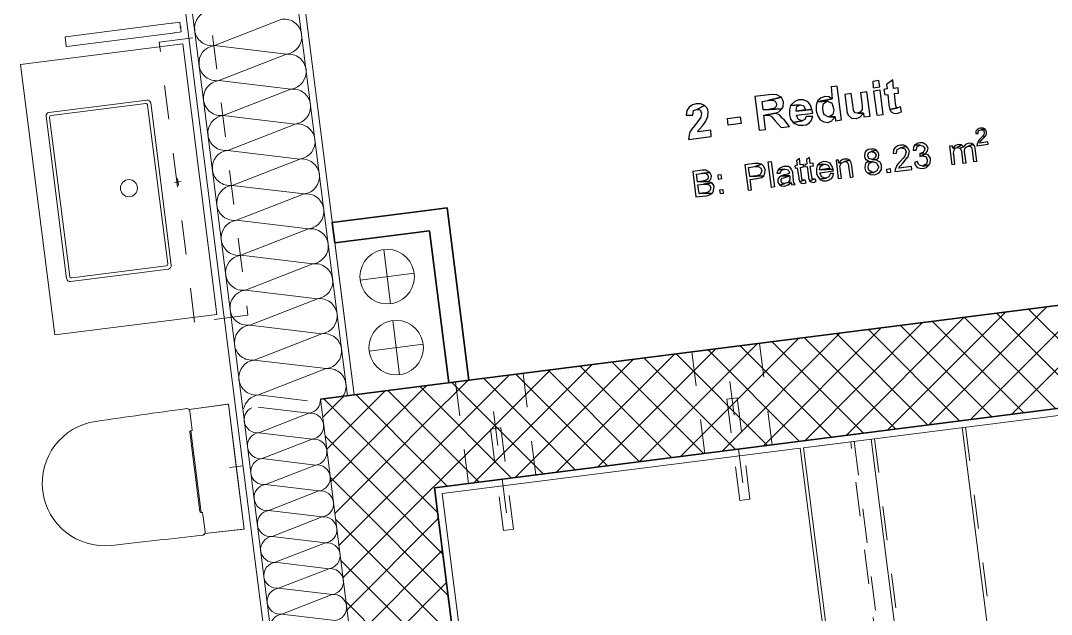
# Model space of a CAD drawing. Header units: metres. Extents: x 2713679.5 to 2713747.3, y 1226017.1 to 1226104.2.
# Drawn here: x 2713688.566 to 2713691.594, y 1226085.72 to 1226087.462 of the extents above; entities that cross this region are included whole.
import ezdxf

# ---------------------------------------------------------------- set-up
doc = ezdxf.new("R2010")
doc.units = ezdxf.units.M
doc.header["$MEASUREMENT"] = 0
doc.linetypes.add('Strich 2', pattern=[0.141111, 0.070556, -0.070556])
doc.linetypes.add('Strich 2_1mm', pattern=[0.15, 0.1, -0.05])
doc.layers.add('haustechnik', color=7, linetype='Continuous', true_color=0x0332dd)
doc.layers.add('texte', color=7, linetype='Continuous', true_color=0x000000)
doc.layers.add('plangrafiken', color=251, linetype='Continuous')
doc.layers.add('waende_stuetzen', color=250, linetype='Continuous')

msp = doc.modelspace()

# ---------------------------------------------------------------- linework, layer by layer
at = {"layer": 'haustechnik', "color": 7, "linetype": 'Continuous', "lineweight": 13}
for p, q in [((2713689.4889, 1226086.8102), (2713689.7667, 1226086.8454)), ((2713689.7667, 1226086.8454), (2713689.8233, 1226086.399)), ((2713689.5456, 1226086.3638), (2713689.4889, 1226086.8102)), ((2713689.6326, 1226086.7901), (2713689.6527, 1226086.6314)), ((2713689.5633, 1226086.7007), (2713689.722, 1226086.7208)), ((2713689.6792, 1226086.423), (2713689.659, 1226086.5818)), ((2713689.7485, 1226086.5125), (2713689.5897, 1226086.4923)), ((2713689.8233, 1226086.399), (2713689.5456, 1226086.3638))]:
    msp.add_line(p, q, dxfattribs=at)
at = {"layer": 'haustechnik', "color": 144, "linetype": 'Continuous', "lineweight": 20, "true_color": 0x0082b3}
msp.add_circle((2713689.6427, 1226086.7107), 0.08, dxfattribs=at)
at = {"layer": 'haustechnik', "color": 20, "linetype": 'Continuous', "lineweight": 20, "true_color": 0xfa2d16}
msp.add_circle((2713689.6691, 1226086.5024), 0.08, dxfattribs=at)
at = {"layer": 'plangrafiken', "color": 7, "linetype": 'Continuous', "lineweight": 13}
for p, q in [((2713688.6974, 1226087.4148), (2713689.0092, 1226087.4544)), ((2713689.0095, 1226087.4544), (2713689.0098, 1226087.4539)), ((2713689.0103, 1226087.4545), (2713689.0117, 1226087.4547)), ((2713689.0117, 1226087.4547), (2713689.0333, 1226087.4575)), ((2713689.0338, 1226087.4575), (2713689.0339, 1226087.4566)), ((2713689.0339, 1226087.4566), (2713689.0373, 1226087.4297)), ((2713689.0129, 1226087.4256), (2713688.7011, 1226087.3861)), ((2713689.0137, 1226087.4257), (2713689.0133, 1226087.4262)), ((2713689.0198, 1226087.4265), (2713689.0154, 1226087.426)), ((2713689.032, 1226087.4281), (2713689.0198, 1226087.4265)), ((2713689.037, 1226087.4287), (2713689.032, 1226087.4281)), ((2713689.0381, 1226087.4435), (2713689.0331, 1226087.4428)), ((2713689.0359, 1226087.4407), (2713689.0353, 1226087.4456)), ((2713689.0373, 1226087.4297), (2713689.0375, 1226087.4288)), ((2713688.5657, 1226087.3331), (2713689.0419, 1226087.3935)), ((2713688.6965, 1226087.4147), (2713688.6974, 1226087.4148)), ((2713688.7, 1226087.3869), (2713688.6966, 1226087.4138)), ((2713689.0419, 1226087.3935), (2713689.1426, 1226086.5999)), ((2713688.7002, 1226087.3859), (2713688.7, 1226087.3869)), ((2713688.6665, 1226086.5395), (2713688.5657, 1226087.3331)), ((2713688.6491, 1226087.1925), (2713688.9368, 1226087.229)), ((2713688.6553, 1226087.1832), (2713688.9331, 1226087.2184)), ((2713688.9387, 1226087.2141), (2713688.9979, 1226086.7479)), ((2713688.948, 1226087.2203), (2713689.0084, 1226086.7442)), ((2713688.7009, 1226086.7051), (2713688.6404, 1226087.1813)), ((2713688.7102, 1226086.7113), (2713688.651, 1226087.1776)), ((2713689.0291, 1226086.9786), (2713689.0265, 1226086.9985)), ((2713689.0179, 1226086.9873), (2713689.0377, 1226086.9898)), ((2713688.9997, 1226086.733), (2713688.7121, 1226086.6965)), ((2713688.9935, 1226086.7423), (2713688.7158, 1226086.707)), ((2713689.1426, 1226086.5999), (2713688.6665, 1226086.5395)), ((2713689.0605, 1226086.3209), (2713689.176, 1226086.337)), ((2713689.1734, 1226086.3367), (2713689.0605, 1226086.3209)), ((2713689.176, 1226086.337), (2713689.1734, 1226086.3367)), ((2713689.1993, 1226086.1535), (2713689.176, 1226086.337)), ((2713689.176, 1226086.337), (2713689.2226, 1226085.9699)), ((2713691.8676, 1226086.3359), (2713690.8656, 1226086.2087)), ((2713689.0626, 1226086.3164), (2713689.0677, 1226086.2759)), ((2713689.0677, 1226086.2759), (2713689.0697, 1226086.2606)), ((2713689.0921, 1226086.0214), (2713689.0625, 1226086.2546)), ((2713689.068, 1226086.2584), (2713689.0662, 1226086.2581)), ((2713689.0662, 1226086.2581), (2713689.0966, 1226086.0189)), ((2713691.3319, 1226086.2679), (2713691.4842, 1226085.0675)), ((2713691.064, 1226086.2339), (2713691.2163, 1226085.0335)), ((2713690.8557, 1226086.2074), (2713689.8041, 1226086.074)), ((2713691.0093, 1226084.9972), (2713690.8557, 1226086.2074)), ((2713690.8656, 1226086.2087), (2713691.0179, 1226085.0083)), ((2713689.2226, 1226085.9699), (2713689.1993, 1226086.1535)), ((2713689.8041, 1226086.074), (2713690.2057, 1226082.9094)), ((2713689.0966, 1226086.0189), (2713689.0983, 1226086.0191)), ((2713689.1005, 1226086.0174), (2713689.1019, 1226086.0063)), ((2713689.1019, 1226086.0063), (2713689.1076, 1226085.9616)), ((2713689.2226, 1226085.9699), (2713689.1067, 1226085.9567)), ((2713689.1067, 1226085.9567), (2713689.2199, 1226085.9696)), ((2713689.2199, 1226085.9696), (2713689.2226, 1226085.9699))]:
    msp.add_line(p, q, dxfattribs=at)
at = {"layer": 'plangrafiken', "color": 7, "linetype": 'Strich 2', "lineweight": 13}
for p, q in [((2713688.9727, 1226087.3989), (2713689.1294, 1226087.4188)), ((2713689.0769, 1226086.5775), (2713688.9727, 1226087.3989)), ((2713689.1294, 1226087.4188), (2713689.2337, 1226086.5973)), ((2713689.2337, 1226086.5973), (2713689.0769, 1226086.5775))]:
    msp.add_line(p, q, dxfattribs=at)
at = {"layer": 'plangrafiken', "color": 7, "linetype": 'Strich 2_1mm', "lineweight": 13}
for p, q in [((2713690.6494, 1226086.403), (2713690.6998, 1226086.0062)), ((2713689.955, 1226086.3149), (2713690.0053, 1226085.9181)), ((2713691.3418, 1226086.2691), (2713691.4941, 1226085.0688)), ((2713691.0045, 1226086.2263), (2713690.8954, 1226086.2125)), ((2713691.1581, 1226085.016), (2713691.0045, 1226086.2263)), ((2713691.0144, 1226086.2276), (2713691.1667, 1226085.0272)), ((2713691.0739, 1226086.2351), (2713691.2263, 1226085.0348))]:
    msp.add_line(p, q, dxfattribs=at)
at = {"layer": 'plangrafiken', "color": 144, "linetype": 'Continuous', "lineweight": 20, "true_color": 0x0082b3}
for p, q in [((2713689.2191, 1226086.156), (2713689.1795, 1226086.151)), ((2713689.1968, 1226086.1733), (2713689.2018, 1226086.1336))]:
    msp.add_line(p, q, dxfattribs=at)
at = {"layer": 'plangrafiken', "color": 7, "linetype": 'Continuous', "lineweight": 13}
msp.add_circle((2713688.884, 1226086.9703), 0.025, dxfattribs=at)
for centre, radius, start, end in [((2713688.9337, 1226087.2135), 0.005, 7.2326, 97.2326), ((2713688.9381, 1226087.2191), 0.01, 7.2326, 97.2326), ((2713688.6504, 1226087.1826), 0.01, 97.2326, 187.2326), ((2713688.656, 1226087.1782), 0.005, 97.2326, 187.2326), ((2713688.9929, 1226086.7472), 0.005, 277.2326, 7.2326), ((2713688.9985, 1226086.7429), 0.01, 277.2326, 7.2326), ((2713688.7108, 1226086.7064), 0.01, 187.2326, 277.2326), ((2713688.7151, 1226086.712), 0.005, 187.2326, 277.2326), ((2713693.0815, 1226056.5918), 30.0032, 97.7153, 98.23048), ((2713689.0546, 1226086.3154), 0.008, 43.2013, 97.7153), ((2713689.0546, 1226086.3154), 0.008, 7.2326, 97.7153), ((2713688.8127, 1226086.1044), 0.1834, 98.2305, 276.2347), ((2713689.0654, 1226086.255), 0.00298, 97.9601, 187.8183), ((2713689.0677, 1226086.2604), 0.002, 277.7686, 7.2326), ((2713689.095, 1226086.0217), 0.00298, 186.6469, 276.505), ((2713689.0985, 1226086.0171), 0.002, 7.2326, 96.2737), ((2713685.5742, 1226115.7478), 30.0032, 276.23467, 276.74985), ((2713689.0997, 1226085.9605), 0.008, 276.7498, 7.2326), ((2713689.0997, 1226085.9605), 0.008, 276.7498, 331.2541)]:
    msp.add_arc(centre, radius, start, end, dxfattribs=at)
for centre, start_param, end_param in [((2713689.0551, 1226086.2568), 5.467516, 5.584684), ((2713689.0855, 1226086.0174), 0.698501, 0.81567)]:
    msp.add_ellipse(centre, major_axis=(0.0144, 0.0018), ratio=0.008727, start_param=start_param, end_param=end_param, dxfattribs=at)
at = {"layer": 'texte'}
for points in [[(2713690.9649, 1226087.27), (2713690.9465, 1226087.2675), (2713690.9502, 1226087.2321), (2713690.9062, 1226087.2235), (2713690.9355, 1226087.2259), (2713690.9355, 1226087.2259), (2713690.9478, 1226087.221), (2713690.9502, 1226087.2174), (2713690.9539, 1226087.2039), (2713690.9551, 1226087.1978), (2713690.9514, 1226087.1868), (2713690.9514, 1226087.1868), (2713690.9416, 1226087.1794), (2713690.9588, 1226087.1794), (2713690.96, 1226087.1684), (2713690.9771, 1226087.1709)], [(2713691.0872, 1226087.2859), (2713691.0689, 1226087.2834), (2713691.0701, 1226087.2651), (2713691.0897, 1226087.2675)], [(2713691.1276, 1226087.2883), (2713691.1093, 1226087.2749), (2713691.1117, 1226087.2614), (2713691.1019, 1226087.2602), (2713691.1044, 1226087.2443), (2713691.1129, 1226087.2455), (2713691.1166, 1226087.2149), (2713691.1166, 1226087.2137), (2713691.1191, 1226087.2015), (2713691.1423, 1226087.2064), (2713691.1399, 1226087.2064), (2713691.1374, 1226087.2088), (2713691.1362, 1226087.2186), (2713691.1325, 1226087.248), (2713691.1448, 1226087.2492), (2713691.1435, 1226087.2651), (2713691.1301, 1226087.2626)], [(2713690.7642, 1226087.2443), (2713690.7226, 1226087.2394), (2713690.7349, 1226087.1403), (2713690.7544, 1226087.1427), (2713690.7495, 1226087.1843), (2713690.7532, 1226087.1843), (2713690.7838, 1226087.1904), (2713690.7936, 1226087.1941), (2713690.8022, 1226087.2027), (2713690.7471, 1226087.2002), (2713690.7446, 1226087.2247), (2713690.7605, 1226087.2272), (2713690.8009, 1226087.2369), (2713690.7985, 1226087.2382), (2713690.7875, 1226087.2443), (2713690.7789, 1226087.2455)], [(2713690.9282, 1226087.2394), (2713690.9172, 1226087.2357), (2713690.9074, 1226087.2272), (2713690.9062, 1226087.2235), (2713690.9502, 1226087.2321), (2713690.9404, 1226087.2382)], [(2713691.0053, 1226087.248), (2713690.9869, 1226087.2455), (2713690.993, 1226087.199), (2713690.993, 1226087.1953), (2713690.9967, 1226087.1843), (2713691.0065, 1226087.1758), (2713691.0077, 1226087.1758), (2713691.0199, 1226087.1745), (2713691.0212, 1226087.1745), (2713691.0334, 1226087.1794), (2713691.0334, 1226087.1807), (2713691.042, 1226087.1904), (2713691.0248, 1226087.1904), (2713691.0175, 1226087.1917), (2713691.0138, 1226087.1966), (2713691.0126, 1226087.199), (2713691.0102, 1226087.2149)], [(2713691.0518, 1226087.2529), (2713691.0334, 1226087.2504), (2713691.0371, 1226087.221), (2713691.0383, 1226087.2113), (2713691.0383, 1226087.2015), (2713691.0334, 1226087.1941), (2713691.0248, 1226087.1904), (2713691.042, 1226087.1904), (2713691.0432, 1226087.1794), (2713691.0616, 1226087.1819)], [(2713691.0909, 1226087.2577), (2713691.0713, 1226087.2553), (2713691.0811, 1226087.1843), (2713691.0995, 1226087.1868)], [(2713690.5501, 1226087.2174), (2713690.5391, 1226087.2149), (2713690.5293, 1226087.2076), (2713690.5293, 1226087.2076), (2713690.5232, 1226087.1978), (2713690.5207, 1226087.1843), (2713690.5403, 1226087.1843), (2713690.5403, 1226087.1843), (2713690.5428, 1226087.1978), (2713690.5525, 1226087.2015), (2713690.5746, 1226087.2125), (2713690.5636, 1226087.2174)], [(2713690.5746, 1226087.2125), (2713690.5525, 1226087.2015), (2713690.5623, 1226087.2002), (2713690.566, 1226087.1904), (2713690.5636, 1226087.1782), (2713690.5599, 1226087.1733), (2713690.5501, 1226087.1599), (2713690.5452, 1226087.1537), (2713690.5366, 1226087.1427), (2713690.5317, 1226087.1342), (2713690.5293, 1226087.1268), (2713690.5281, 1226087.1134), (2713690.5941, 1226087.1219), (2713690.5929, 1226087.1403), (2713690.555, 1226087.1354), (2713690.5574, 1226087.1403), (2713690.5587, 1226087.1427), (2713690.5684, 1226087.1537), (2713690.5721, 1226087.1574), (2713690.5782, 1226087.1672), (2713690.5795, 1226087.1696), (2713690.5844, 1226087.1807), (2713690.5844, 1226087.1819), (2713690.5856, 1226087.1941), (2713690.5831, 1226087.2039)], [(2713690.8009, 1226087.2369), (2713690.7605, 1226087.2272), (2713690.763, 1226087.2272), (2713690.7752, 1226087.2284), (2713690.7826, 1226087.2259), (2713690.7862, 1226087.2174), (2713690.785, 1226087.21), (2713690.7801, 1226087.2051), (2713690.7777, 1226087.2039), (2713690.763, 1226087.2015), (2713690.7471, 1226087.2002), (2713690.8022, 1226087.2027), (2713690.8058, 1226087.2088), (2713690.807, 1226087.2223), (2713690.8058, 1226087.2259)], [(2713690.8278, 1226087.2125), (2713690.8242, 1226087.2015), (2713690.8242, 1226087.1868), (2713690.8242, 1226087.1868), (2713690.8278, 1226087.1733), (2713690.8352, 1226087.1635), (2713690.8621, 1226087.1684), (2713690.8511, 1226087.1721), (2713690.8499, 1226087.1733), (2713690.845, 1226087.1843), (2713690.8927, 1226087.1904), (2713690.8902, 1226087.2015), (2713690.8438, 1226087.1966), (2713690.8438, 1226087.1978), (2713690.8462, 1226087.21), (2713690.856, 1226087.2149)], [(2713690.8523, 1226087.2296), (2713690.8511, 1226087.2296), (2713690.8401, 1226087.2247), (2713690.8303, 1226087.2161), (2713690.8278, 1226087.2125), (2713690.856, 1226087.2149), (2713690.8658, 1226087.2125), (2713690.867, 1226087.2113), (2713690.8719, 1226087.2002), (2713690.8438, 1226087.1966), (2713690.8902, 1226087.2015), (2713690.8866, 1226087.2137), (2713690.8792, 1226087.2223), (2713690.8768, 1226087.2247), (2713690.8658, 1226087.2296)], [(2713690.9062, 1226087.2235), (2713690.9025, 1226087.2125), (2713690.9025, 1226087.1978), (2713690.9037, 1226087.1929), (2713690.9086, 1226087.1807), (2713690.9147, 1226087.1709), (2713690.9257, 1226087.1648), (2713690.938, 1226087.1635), (2713690.949, 1226087.1684), (2713690.9502, 1226087.1696), (2713690.9588, 1226087.1794), (2713690.9416, 1226087.1794), (2713690.938, 1226087.1794), (2713690.927, 1226087.1856), (2713690.9257, 1226087.188), (2713690.9221, 1226087.2015), (2713690.9221, 1226087.2076), (2713690.9245, 1226087.2186), (2713690.9245, 1226087.2186), (2713690.9355, 1226087.2259)], [(2713691.1509, 1226087.2088), (2713691.1423, 1226087.2064), (2713691.1191, 1226087.2015), (2713691.1227, 1226087.1941), (2713691.1301, 1226087.1904), (2713691.1386, 1226087.1892), (2713691.1423, 1226087.1904), (2713691.1533, 1226087.1941)], [(2713690.6443, 1226087.155), (2713690.6419, 1226087.1745), (2713690.6798, 1226087.1794), (2713690.6822, 1226087.1599), (2713690.6443, 1226087.155)], [(2713690.7838, 1226087.1904), (2713690.7532, 1226087.1843), (2713690.7642, 1226087.1843), (2713690.7703, 1226087.1819), (2713690.7728, 1226087.1794), (2713690.7826, 1226087.1684), (2713690.7997, 1226087.1488), (2713690.8242, 1226087.1513), (2713690.8095, 1226087.1696), (2713690.8034, 1226087.1758), (2713690.796, 1226087.1843), (2713690.796, 1226087.1843)], [(2713690.8731, 1226087.1807), (2713690.8694, 1226087.1721), (2713690.8621, 1226087.1684), (2713690.8352, 1226087.1635), (2713690.8401, 1226087.1599), (2713690.8511, 1226087.155), (2713690.8646, 1226087.155), (2713690.8731, 1226087.1562), (2713690.8829, 1226087.1623), (2713690.8878, 1226087.1684), (2713690.8927, 1226087.1807)], [(2713691.3858, 1226087.1464), (2713691.3809, 1226087.1452), (2713691.376, 1226087.1415), (2713691.3723, 1226087.1378), (2713691.3723, 1226087.1305), (2713691.3785, 1226087.1305), (2713691.3785, 1226087.1329), (2713691.3797, 1226087.1391), (2713691.3809, 1226087.1391), (2713691.387, 1226087.1415), (2713691.398, 1226087.144), (2713691.3931, 1226087.1464)], [(2713691.398, 1226087.144), (2713691.387, 1226087.1415), (2713691.387, 1226087.1415), (2713691.3931, 1226087.1403), (2713691.3944, 1226087.1403), (2713691.3968, 1226087.1342), (2713691.3968, 1226087.1329), (2713691.3956, 1226087.1268), (2713691.3944, 1226087.1256), (2713691.3907, 1226087.1207), (2713691.3858, 1226087.1158), (2713691.3821, 1226087.1121), (2713691.3785, 1226087.1072), (2713691.3785, 1226087.106), (2713691.376, 1226087.0999), (2713691.3748, 1226087.095), (2713691.4078, 1226087.0999), (2713691.4066, 1226087.106), (2713691.3834, 1226087.1024), (2713691.3846, 1226087.106), (2713691.3858, 1226087.1072), (2713691.3907, 1226087.1134), (2713691.3956, 1226087.1183), (2713691.3993, 1226087.1232), (2713691.4005, 1226087.1232), (2713691.4029, 1226087.1293), (2713691.4029, 1226087.1354), (2713691.4017, 1226087.1391)], [(2713691.1509, 1226087.0962), (2713691.1423, 1226087.095), (2713691.1337, 1226087.0889), (2713691.1301, 1226087.0828), (2713691.1288, 1226087.0718), (2713691.1386, 1226087.073), (2713691.1386, 1226087.0754), (2713691.1411, 1226087.084), (2713691.1423, 1226087.0852), (2713691.1509, 1226087.0889), (2713691.168, 1226087.0926), (2713691.1607, 1226087.0962)], [(2713691.168, 1226087.0926), (2713691.1509, 1226087.0889), (2713691.1521, 1226087.0889), (2713691.1619, 1226087.0864), (2713691.1619, 1226087.0864), (2713691.1668, 1226087.0779), (2713691.1668, 1226087.0767), (2713691.1643, 1226087.0669), (2713691.1631, 1226087.0644), (2713691.1582, 1226087.0583), (2713691.1497, 1226087.0485), (2713691.1448, 1226087.0436), (2713691.1386, 1226087.0363), (2713691.1386, 1226087.0351), (2713691.135, 1226087.0253), (2713691.1337, 1226087.0191), (2713691.1839, 1226087.0253), (2713691.1827, 1226087.0338), (2713691.146, 1226087.0289), (2713691.1484, 1226087.0351), (2713691.1509, 1226087.0363), (2713691.1582, 1226087.0448), (2713691.1656, 1226087.0534), (2713691.1705, 1226087.0607), (2713691.1717, 1226087.0607), (2713691.1753, 1226087.0705), (2713691.1766, 1226087.0791), (2713691.1741, 1226087.0852)], [(2713691.1925, 1226087.0975), (2713691.1888, 1226087.0913), (2713691.1876, 1226087.0816), (2713691.1961, 1226087.0816), (2713691.1961, 1226087.0828), (2713691.1998, 1226087.0926), (2713691.1998, 1226087.0926), (2713691.2084, 1226087.0962)], [(2713691.2072, 1226087.1036), (2713691.201, 1226087.1024), (2713691.1925, 1226087.0975), (2713691.2084, 1226087.0962), (2713691.2169, 1226087.0938), (2713691.2218, 1226087.0864), (2713691.2218, 1226087.0852), (2713691.2182, 1226087.0767), (2713691.2169, 1226087.0754), (2713691.2084, 1226087.0718), (2713691.2231, 1226087.0705), (2713691.2292, 1226087.0779), (2713691.2316, 1226087.0877), (2713691.2316, 1226087.0877), (2713691.2267, 1226087.0962), (2713691.2267, 1226087.0975), (2713691.2182, 1226087.1024), (2713691.2169, 1226087.1036)], [(2713691.3026, 1226087.095), (2713691.294, 1226087.0938), (2713691.3014, 1226087.0399), (2713691.3099, 1226087.0412), (2713691.3075, 1226087.0693), (2713691.3063, 1226087.0705), (2713691.3075, 1226087.0803), (2713691.3112, 1226087.0877), (2713691.3038, 1226087.0877)], [(2713691.3185, 1226087.0987), (2713691.3185, 1226087.0987), (2713691.3099, 1226087.095), (2713691.3038, 1226087.0877), (2713691.3112, 1226087.0877), (2713691.3173, 1226087.0901), (2713691.3295, 1226087.0975), (2713691.3283, 1226087.0975)], [(2713691.3295, 1226087.0975), (2713691.3173, 1226087.0901), (2713691.3258, 1226087.0877), (2713691.3356, 1226087.0913)], [(2713691.3503, 1226087.1024), (2713691.3503, 1226087.1024), (2713691.3418, 1226087.0987), (2713691.3356, 1226087.0913), (2713691.3258, 1226087.0877), (2713691.3295, 1226087.0791), (2713691.3332, 1226087.0436), (2713691.343, 1226087.0448), (2713691.3381, 1226087.0767), (2713691.3381, 1226087.0803), (2713691.3405, 1226087.0889), (2713691.3418, 1226087.0901), (2713691.3491, 1226087.0938), (2713691.3638, 1226087.0999), (2713691.3601, 1226087.1011)], [(2713691.3638, 1226087.0999), (2713691.3491, 1226087.0938), (2713691.3552, 1226087.0938), (2713691.3589, 1226087.0901), (2713691.3613, 1226087.0816), (2713691.365, 1226087.0485), (2713691.3748, 1226087.0497), (2713691.3699, 1226087.0864), (2713691.3687, 1226087.0926)], [(2713690.8535, 1226087.0571), (2713690.845, 1226087.051), (2713690.8474, 1226087.0375), (2713690.8401, 1226087.0363), (2713690.8413, 1226087.0289), (2713690.8474, 1226087.0302), (2713690.8523, 1226086.9996), (2713690.8523, 1226086.9971), (2713690.8548, 1226086.9886), (2713690.867, 1226086.9935), (2713690.8633, 1226086.9935), (2713690.8621, 1226086.9947), (2713690.8609, 1226086.9996), (2713690.8572, 1226087.0314), (2713690.8658, 1226087.0326), (2713690.8658, 1226087.0399), (2713690.856, 1226087.0387)], [(2713690.8829, 1226087.0607), (2713690.8743, 1226087.0546), (2713690.8756, 1226087.0412), (2713690.8694, 1226087.0399), (2713690.8694, 1226087.0326), (2713690.8768, 1226087.0338), (2713690.8805, 1226087.0032), (2713690.8805, 1226087.0008), (2713690.8829, 1226086.9922), (2713690.8964, 1226086.9971), (2713690.8927, 1226086.9971), (2713690.8915, 1226086.9983), (2713690.8902, 1226087.0032), (2713690.8854, 1226087.0351), (2713690.8951, 1226087.0363), (2713690.8939, 1226087.0436), (2713690.8854, 1226087.0424)], [(2713691.064, 1226087.0852), (2713691.0554, 1226087.084), (2713691.0481, 1226087.0779), (2713691.0456, 1226087.073), (2713691.0444, 1226087.0644), (2713691.0444, 1226087.0632), (2713691.0481, 1226087.0546), (2713691.0493, 1226087.0546), (2713691.0579, 1226087.0497), (2713691.0542, 1226087.0485), (2713691.0677, 1226087.0473), (2713691.0713, 1226087.0473), (2713691.0799, 1226087.0448), (2713691.0811, 1226087.0424), (2713691.086, 1226087.0338), (2713691.086, 1226087.0314), (2713691.0824, 1226087.0228), (2713691.0811, 1226087.0216), (2713691.0726, 1226087.0167), (2713691.0542, 1226087.0143), (2713691.0542, 1226087.0143), (2713691.0628, 1226087.0106), (2713691.0738, 1226087.0094), (2713691.0738, 1226087.0094), (2713691.0836, 1226087.013), (2713691.0897, 1226087.0179), (2713691.0946, 1226087.0253), (2713691.0946, 1226087.0351), (2713691.0946, 1226087.0387), (2713691.0897, 1226087.0473), (2713691.0872, 1226087.0485), (2713691.0787, 1226087.0522), (2713691.0787, 1226087.0534), (2713691.0677, 1226087.0546), (2713691.0677, 1226087.0546), (2713691.0579, 1226087.0571), (2713691.0542, 1226087.0656), (2713691.0567, 1226087.0742), (2713691.064, 1226087.0779), (2713691.0799, 1226087.0816), (2713691.0738, 1226087.0852)], [(2713691.0799, 1226087.0816), (2713691.064, 1226087.0779), (2713691.0738, 1226087.0754), (2713691.0787, 1226087.0681), (2713691.0762, 1226087.0595), (2713691.0677, 1226087.0546), (2713691.0787, 1226087.0534), (2713691.086, 1226087.0595), (2713691.0872, 1226087.0693), (2713691.086, 1226087.0742)], [(2713691.2072, 1226087.0718), (2713691.2072, 1226087.0632), (2713691.2133, 1226087.0656), (2713691.2231, 1226087.0705), (2713691.2231, 1226087.0705), (2713691.2084, 1226087.0718)], [(2713691.2231, 1226087.0705), (2713691.2133, 1226087.0656), (2713691.2145, 1226087.0656), (2713691.2243, 1226087.0632), (2713691.2255, 1226087.062), (2713691.2292, 1226087.0534), (2713691.2292, 1226087.0497), (2713691.2267, 1226087.0412), (2713691.2243, 1226087.0399), (2713691.2157, 1226087.0351), (2713691.2341, 1226087.0375), (2713691.2377, 1226087.0448), (2713691.239, 1226087.0546), (2713691.239, 1226087.0583), (2713691.2341, 1226087.0656), (2713691.2316, 1226087.0681)], [(2713690.7214, 1226087.0424), (2713690.6933, 1226087.0387), (2713690.703, 1226086.9641), (2713690.7128, 1226086.9653), (2713690.7092, 1226086.9959), (2713690.7287, 1226086.9983), (2713690.7336, 1226086.9996), (2713690.7434, 1226087.002), (2713690.7495, 1226087.0069), (2713690.7079, 1226087.0045), (2713690.7043, 1226087.0314), (2713690.7238, 1226087.0338), (2713690.7422, 1226087.0412), (2713690.7422, 1226087.0412), (2713690.7336, 1226087.0424), (2713690.7324, 1226087.0424)], [(2713690.7422, 1226087.0412), (2713690.7238, 1226087.0338), (2713690.7324, 1226087.0338), (2713690.7397, 1226087.0302), (2713690.7434, 1226087.0228), (2713690.7434, 1226087.0216), (2713690.7397, 1226087.0118), (2713690.7373, 1226087.0094), (2713690.7275, 1226087.0069), (2713690.7079, 1226087.0045), (2713690.7495, 1226087.0069), (2713690.752, 1226087.0143), (2713690.7532, 1226087.024), (2713690.7532, 1226087.0253), (2713690.7495, 1226087.0338)], [(2713690.7716, 1226086.9727), (2713690.7618, 1226087.0473), (2713690.7703, 1226087.0485), (2713690.7801, 1226086.9739), (2713690.7716, 1226086.9727)], [(2713690.7911, 1226087.024), (2713690.7911, 1226087.024), (2713690.7875, 1226087.0143), (2713690.7973, 1226087.0143), (2713690.8009, 1226087.0228), (2713690.8009, 1226087.0228), (2713690.8095, 1226087.0265)], [(2713690.8107, 1226087.0338), (2713690.807, 1226087.0338), (2713690.7985, 1226087.0302), (2713690.7985, 1226087.0302), (2713690.7911, 1226087.024), (2713690.8095, 1226087.0265), (2713690.8119, 1226087.0265), (2713690.8205, 1226087.024), (2713690.8242, 1226087.0167), (2713690.8242, 1226087.0143), (2713690.8193, 1226087.0118), (2713690.8083, 1226087.0094), (2713690.8009, 1226087.0069), (2713690.8254, 1226087.0069), (2713690.8254, 1226087.0045), (2713690.8254, 1226086.9947), (2713690.8205, 1226086.9873), (2713690.8291, 1226086.9873), (2713690.8315, 1226086.98), (2713690.8413, 1226086.9812), (2713690.8376, 1226086.9873), (2713690.8364, 1226086.9922), (2713690.8352, 1226087.0045), (2713690.834, 1226087.0167), (2713690.8315, 1226087.024), (2713690.8278, 1226087.0302), (2713690.8217, 1226087.0338), (2713690.8205, 1226087.0338)], [(2713690.9074, 1226087.0387), (2713690.9062, 1226087.0363), (2713690.9037, 1226087.0277), (2713690.9037, 1226087.0167), (2713690.9037, 1226087.013), (2713690.9074, 1226087.0045), (2713690.9135, 1226086.9971), (2713690.9319, 1226086.9996), (2713690.9282, 1226086.9996), (2713690.9196, 1226087.0032), (2713690.9172, 1226087.0069), (2713690.9135, 1226087.0155), (2713690.9539, 1226087.0216), (2713690.9527, 1226087.024), (2713690.9527, 1226087.0265), (2713690.9123, 1226087.024), (2713690.9123, 1226087.0265), (2713690.9159, 1226087.0351), (2713690.9172, 1226087.0363), (2713690.9257, 1226087.0412)], [(2713690.9245, 1226087.0485), (2713690.9245, 1226087.0485), (2713690.9147, 1226087.0448), (2713690.9074, 1226087.0387), (2713690.9257, 1226087.0412), (2713690.9294, 1226087.0412), (2713690.938, 1226087.0375), (2713690.9392, 1226087.0363), (2713690.9429, 1226087.0277), (2713690.9123, 1226087.024), (2713690.9527, 1226087.0265), (2713690.949, 1226087.0363), (2713690.9441, 1226087.0436), (2713690.9429, 1226087.0436), (2713690.9343, 1226087.0473)], [(2713690.9686, 1226087.0522), (2713690.9612, 1226087.0522), (2713690.9673, 1226086.9983), (2713690.9771, 1226086.9996), (2713690.9735, 1226087.0289), (2713690.9722, 1226087.0351), (2713690.9759, 1226087.0424), (2713690.9759, 1226087.0436), (2713690.9698, 1226087.0448)], [(2713690.9857, 1226087.0559), (2713690.9845, 1226087.0559), (2713690.9759, 1226087.0522), (2713690.9698, 1226087.0448), (2713690.9759, 1226087.0436), (2713690.9857, 1226087.0485), (2713691.0016, 1226087.0522), (2713690.9955, 1226087.0559)], [(2713691.0016, 1226087.0522), (2713690.9857, 1226087.0485), (2713690.9918, 1226087.0473), (2713690.9955, 1226087.0436), (2713690.9979, 1226087.0351), (2713691.0028, 1226087.002), (2713691.0114, 1226087.0032), (2713691.0077, 1226087.0363), (2713691.0053, 1226087.0448)], [(2713691.0542, 1226087.0485), (2713691.0481, 1226087.0424), (2713691.0469, 1226087.0387), (2713691.0456, 1226087.0289), (2713691.0481, 1226087.0216), (2713691.0542, 1226087.0143), (2713691.0726, 1226087.0167), (2713691.064, 1226087.0179), (2713691.0579, 1226087.0228), (2713691.0554, 1226087.0302), (2713691.0554, 1226087.0326), (2713691.0579, 1226087.0412), (2713691.0591, 1226087.0436), (2713691.0677, 1226087.0473)], [(2713691.1117, 1226087.0155), (2713691.1105, 1226087.0265), (2713691.1203, 1226087.0277), (2713691.1215, 1226087.0167), (2713691.1117, 1226087.0155)], [(2713691.1998, 1226087.0485), (2713691.1913, 1226087.0461), (2713691.1937, 1226087.0387), (2713691.1998, 1226087.0314), (2713691.2072, 1226087.0289), (2713691.2169, 1226087.0277), (2713691.2169, 1226087.0277), (2713691.2267, 1226087.0314), (2713691.2341, 1226087.0375), (2713691.2157, 1226087.0351), (2713691.2157, 1226087.0351), (2713691.2059, 1226087.0375), (2713691.2047, 1226087.0399)], [(2713690.5684, 1226087.0228), (2713690.5403, 1226087.0191), (2713690.5489, 1226086.9445), (2713690.5782, 1226086.9482), (2713690.5807, 1226086.9482), (2713690.5892, 1226086.9506), (2713690.5978, 1226086.9555), (2713690.5587, 1226086.9543), (2713690.555, 1226086.98), (2713690.5721, 1226086.9824), (2713690.5954, 1226086.9861), (2713690.5868, 1226086.9898), (2713690.5868, 1226086.9898), (2713690.5538, 1226086.9886), (2713690.5513, 1226087.0118), (2713690.566, 1226087.013), (2713690.5905, 1226087.0167), (2713690.5819, 1226087.0216), (2713690.5782, 1226087.0228)], [(2713690.5905, 1226087.0167), (2713690.566, 1226087.013), (2713690.5684, 1226087.0143), (2713690.577, 1226087.0143), (2713690.5831, 1226087.0106), (2713690.5856, 1226087.0045), (2713690.5844, 1226086.9971), (2713690.5795, 1226086.9935), (2713690.5697, 1226086.991), (2713690.5538, 1226086.9886), (2713690.5868, 1226086.9898), (2713690.5929, 1226086.9971), (2713690.5954, 1226087.0069), (2713690.5954, 1226087.0069), (2713690.5905, 1226087.0167)], [(2713690.6235, 1226087.0094), (2713690.6137, 1226087.0081), (2713690.6149, 1226086.9971), (2713690.626, 1226086.9983)], [(2713690.8009, 1226087.0069), (2713690.7948, 1226087.0032), (2713690.7899, 1226086.9971), (2713690.7899, 1226086.9898), (2713690.7899, 1226086.9873), (2713690.796, 1226086.9788), (2713690.8107, 1226086.9837), (2713690.8022, 1226086.9849), (2713690.7997, 1226086.991), (2713690.7997, 1226086.9959), (2713690.8034, 1226086.9996), (2713690.8107, 1226087.002), (2713690.8168, 1226087.0032), (2713690.8254, 1226087.0069)], [(2713690.9, 1226086.9971), (2713690.8964, 1226086.9971), (2713690.8829, 1226086.9922), (2713690.8878, 1226086.9886), (2713690.8951, 1226086.9873), (2713690.9025, 1226086.9898)], [(2713690.9441, 1226087.013), (2713690.9441, 1226087.0118), (2713690.9404, 1226087.0032), (2713690.9319, 1226086.9996), (2713690.9135, 1226086.9971), (2713690.9135, 1226086.9959), (2713690.9221, 1226086.9922), (2713690.9331, 1226086.9922), (2713690.9392, 1226086.9935), (2713690.9478, 1226086.9983), (2713690.9514, 1226087.0032), (2713690.9539, 1226087.013)], [(2713690.5954, 1226086.9861), (2713690.5721, 1226086.9824), (2713690.5733, 1226086.9824), (2713690.5831, 1226086.9824), (2713690.5892, 1226086.9788), (2713690.5929, 1226086.9727), (2713690.5917, 1226086.9653), (2713690.5892, 1226086.9616), (2713690.5831, 1226086.958), (2713690.577, 1226086.9567), (2713690.5587, 1226086.9543), (2713690.5978, 1226086.9555), (2713690.6015, 1226086.9629), (2713690.6015, 1226086.9641), (2713690.6027, 1226086.9739), (2713690.6027, 1226086.9763), (2713690.5978, 1226086.9837)], [(2713690.8205, 1226086.9873), (2713690.8107, 1226086.9837), (2713690.796, 1226086.9788), (2713690.7997, 1226086.9775), (2713690.8095, 1226086.9763), (2713690.8107, 1226086.9763), (2713690.8193, 1226086.98), (2713690.8205, 1226086.98), (2713690.8291, 1226086.9873)], [(2713690.8707, 1226086.9935), (2713690.867, 1226086.9935), (2713690.8548, 1226086.9886), (2713690.8584, 1226086.9849), (2713690.867, 1226086.9837), (2713690.8731, 1226086.9861)], [(2713690.6296, 1226086.9653), (2713690.6186, 1226086.9641), (2713690.6211, 1226086.9543), (2713690.6308, 1226086.9555)]]:
    msp.add_lwpolyline(points, close=True, dxfattribs=at)
at = {"layer": 'waende_stuetzen', "color": 7, "linetype": 'Continuous', "lineweight": 18}
for p, q in [((2713689.5257, 1226086.3612), (2713689.1543, 1226089.2878)), ((2713689.5456, 1226086.3638), (2713689.1742, 1226089.2903)), ((2713688.827, 1226089.2462), (2713689.1984, 1226086.3197)), ((2713688.8468, 1226089.2487), (2713689.2182, 1226086.3222)), ((2713689.5257, 1226086.3612), (2713689.5456, 1226086.3638)), ((2713689.6472, 1226084.7689), (2713689.4464, 1226086.3512)), ((2713689.1984, 1226086.3197), (2713689.3992, 1226084.7374)), ((2713689.2182, 1226086.3222), (2713689.419, 1226084.7399))]:
    msp.add_line(p, q, dxfattribs=at)
at = {"layer": 'waende_stuetzen', "color": 7, "linetype": 'Continuous', "lineweight": 13}
for p, q in [((2713689.1349, 1226087.3886), (2713689.3335, 1226087.4659)), ((2713689.1349, 1226087.3886), (2713689.3465, 1226087.3634)), ((2713689.148, 1226087.2861), (2713689.3465, 1226087.3634)), ((2713689.148, 1226087.2861), (2713689.3595, 1226087.2609)), ((2713689.161, 1226087.1836), (2713689.3595, 1226087.2609)), ((2713689.161, 1226087.1836), (2713689.3725, 1226087.1584)), ((2713689.174, 1226087.0811), (2713689.3725, 1226087.1584)), ((2713689.174, 1226087.0811), (2713689.3855, 1226087.0559)), ((2713689.187, 1226086.9786), (2713689.3855, 1226087.0559)), ((2713689.187, 1226086.9786), (2713689.3985, 1226086.9534)), ((2713689.2, 1226086.8761), (2713689.3985, 1226086.9534)), ((2713689.2, 1226086.8761), (2713689.4115, 1226086.8508)), ((2713689.213, 1226086.7736), (2713689.4115, 1226086.8508)), ((2713689.213, 1226086.7736), (2713689.4245, 1226086.7483)), ((2713689.226, 1226086.6711), (2713689.4245, 1226086.7483)), ((2713689.226, 1226086.6711), (2713689.4375, 1226086.6458)), ((2713689.239, 1226086.5686), (2713689.4375, 1226086.6458)), ((2713689.239, 1226086.5686), (2713689.4505, 1226086.5433)), ((2713689.252, 1226086.466), (2713689.4505, 1226086.5433)), ((2713689.252, 1226086.466), (2713689.4636, 1226086.4408)), ((2713689.265, 1226086.3635), (2713689.4636, 1226086.4408)), ((2713689.265, 1226086.3635), (2713689.4087, 1226086.3464)), ((2713689.4464, 1226086.3512), (2713689.5257, 1226086.3612)), ((2713689.2632, 1226086.3279), (2713689.4129, 1226086.3101)), ((2713689.2657, 1226086.2527), (2713689.4129, 1226086.3101)), ((2713689.2657, 1226086.2527), (2713689.4226, 1226086.234)), ((2713689.2753, 1226086.1767), (2713689.4226, 1226086.234)), ((2713689.2753, 1226086.1767), (2713689.4323, 1226086.1579)), ((2713689.285, 1226086.1006), (2713689.4323, 1226086.1579)), ((2713689.285, 1226086.1006), (2713689.4419, 1226086.0819)), ((2713689.2946, 1226086.0246), (2713689.4419, 1226086.0819)), ((2713689.2946, 1226086.0246), (2713689.4516, 1226086.0058)), ((2713689.3043, 1226085.9485), (2713689.4516, 1226086.0058)), ((2713689.3043, 1226085.9485), (2713689.4612, 1226085.9298)), ((2713689.3139, 1226085.8724), (2713689.4612, 1226085.9298)), ((2713689.3139, 1226085.8724), (2713689.4709, 1226085.8537)), ((2713689.3236, 1226085.7964), (2713689.4709, 1226085.8537)), ((2713689.3236, 1226085.7964), (2713689.4805, 1226085.7777)), ((2713689.3332, 1226085.7203), (2713689.4805, 1226085.7777)), ((2713689.3332, 1226085.7203), (2713689.4902, 1226085.7016))]:
    msp.add_line(p, q, dxfattribs=at)
at = {"layer": 'waende_stuetzen', "color": 7, "linetype": 'Continuous', "lineweight": 35}
for p, q in [((2713689.8187, 1226086.9125), (2713689.7591, 1226086.9049)), ((2713689.8829, 1226086.4066), (2713689.8187, 1226086.9125)), ((2713689.7591, 1226086.9049), (2713689.4814, 1226086.8697)), ((2713689.4889, 1226086.8102), (2713689.4814, 1226086.8697)), ((2713689.4889, 1226086.8102), (2713689.7667, 1226086.8454)), ((2713693.484, 1226086.8636), (2713689.744, 1226086.3889)), ((2713689.7667, 1226086.8454), (2713689.8233, 1226086.399)), ((2713689.7818, 1226086.0913), (2713693.5218, 1226086.566)), ((2713689.8829, 1226086.4066), (2713689.8233, 1226086.399)), ((2713689.4464, 1226086.3512), (2713689.744, 1226086.3889)), ((2713690.3672, 1226081.4783), (2713689.7818, 1226086.0913))]:
    msp.add_line(p, q, dxfattribs=at)
at = {"layer": 'waende_stuetzen', "color": 18, "linetype": 'Continuous', "lineweight": 0, "true_color": 0x000000}
for p, q in [((2713691.3551, 1226086.291), (2713691.7015, 1226086.6374)), ((2713691.4766, 1226086.3064), (2713691.823, 1226086.6528)), ((2713691.1121, 1226086.2602), (2713691.4585, 1226086.6065)), ((2713691.2336, 1226086.2756), (2713691.58, 1226086.6219)), ((2713691.7012, 1226086.3349), (2713691.4328, 1226086.6033)), ((2713691.7953, 1226086.3469), (2713691.527, 1226086.6152)), ((2713690.8692, 1226086.2293), (2713691.2155, 1226086.5757)), ((2713690.9907, 1226086.2447), (2713691.337, 1226086.5911)), ((2713691.5129, 1226086.311), (2713691.2446, 1226086.5794)), ((2713691.6071, 1226086.323), (2713691.3387, 1226086.5913)), ((2713690.6262, 1226086.1985), (2713690.9726, 1226086.5448)), ((2713690.7477, 1226086.2139), (2713691.0941, 1226086.5603)), ((2713691.2306, 1226086.2752), (2713690.9622, 1226086.5435)), ((2713691.3247, 1226086.2871), (2713691.0564, 1226086.5555)), ((2713691.4188, 1226086.2991), (2713691.1505, 1226086.5674)), ((2713690.3832, 1226086.1677), (2713690.7296, 1226086.514)), ((2713690.5047, 1226086.1831), (2713690.8511, 1226086.5294)), ((2713691.0423, 1226086.2513), (2713690.774, 1226086.5196)), ((2713691.1365, 1226086.2632), (2713690.8681, 1226086.5316)), ((2713690.1403, 1226086.1368), (2713690.4866, 1226086.4832)), ((2713690.2618, 1226086.1522), (2713690.6081, 1226086.4986)), ((2713690.76, 1226086.2155), (2713690.4916, 1226086.4838)), ((2713690.8541, 1226086.2274), (2713690.5857, 1226086.4958)), ((2713690.9482, 1226086.2394), (2713690.6799, 1226086.5077)), ((2713689.8973, 1226086.106), (2713690.2437, 1226086.4523)), ((2713690.0188, 1226086.1214), (2713690.3652, 1226086.4678)), ((2713690.5717, 1226086.1916), (2713690.3034, 1226086.4599)), ((2713690.6659, 1226086.2035), (2713690.3975, 1226086.4719)), ((2713689.7692, 1226086.19), (2713690.0007, 1226086.4215)), ((2713689.7812, 1226086.0959), (2713690.1222, 1226086.4369)), ((2713690.2894, 1226086.1557), (2713690.021, 1226086.4241)), ((2713690.3835, 1226086.1677), (2713690.1151, 1226086.436)), ((2713690.4776, 1226086.1796), (2713690.2093, 1226086.448)), ((2713689.7453, 1226086.3783), (2713689.7577, 1226086.3907)), ((2713689.7573, 1226086.2842), (2713689.8792, 1226086.4061)), ((2713690.1011, 1226086.1318), (2713689.8328, 1226086.4002)), ((2713690.1952, 1226086.1438), (2713689.9269, 1226086.4121)), ((2713689.5398, 1226086.2788), (2713689.6363, 1226086.3753)), ((2713689.7757, 1226086.1391), (2713689.5504, 1226086.3644)), ((2713689.5995, 1226086.2325), (2713689.7453, 1226086.3783)), ((2713689.7603, 1226086.2606), (2713689.6445, 1226086.3763)), ((2713689.7449, 1226086.3821), (2713689.7387, 1226086.3883)), ((2713690.007, 1226086.1199), (2713689.7449, 1226086.3821)), ((2713689.496, 1226086.3127), (2713689.4563, 1226086.3524)), ((2713689.48, 1226086.3251), (2713689.5148, 1226086.3598)), ((2713689.4531, 1226086.2982), (2713689.48, 1226086.3251)), ((2713689.7246, 1226086.0841), (2713689.496, 1226086.3127)), ((2713689.465, 1226086.204), (2713689.5398, 1226086.2788)), ((2713689.6593, 1226086.1862), (2713689.7573, 1226086.2842)), ((2713689.6305, 1226086.0721), (2713689.4602, 1226086.2425)), ((2713689.9129, 1226086.108), (2713689.7603, 1226086.2606)), ((2713689.477, 1226086.1099), (2713689.5995, 1226086.2325)), ((2713689.5329, 1226086.0597), (2713689.6593, 1226086.1862)), ((2713689.7191, 1226086.1399), (2713689.7692, 1226086.19)), ((2713689.5364, 1226086.0602), (2713689.4756, 1226086.121)), ((2713689.6543, 1226086.0751), (2713689.7191, 1226086.1399)), ((2713689.8188, 1226086.096), (2713689.7757, 1226086.1391)), ((2713689.5128, 1226085.8276), (2713689.7758, 1226086.0906)), ((2713689.7758, 1226086.0906), (2713689.7788, 1226086.0936)), ((2713689.7788, 1226086.0936), (2713689.7812, 1226086.0959)), ((2713689.4889, 1226086.0158), (2713689.5329, 1226086.0597)), ((2713689.5009, 1226085.9217), (2713689.6543, 1226086.0751)), ((2713689.8219, 1226085.7746), (2713689.5364, 1226086.0602)), ((2713689.8065, 1226085.8961), (2713689.6305, 1226086.0721)), ((2713689.7911, 1226086.0176), (2713689.7246, 1226086.0841)), ((2713689.8374, 1226085.6532), (2713689.491, 1226085.9995)), ((2713689.5248, 1226085.7334), (2713689.7931, 1226086.0018)), ((2713689.5367, 1226085.6393), (2713689.8051, 1226085.9077)), ((2713689.8528, 1226085.5317), (2713689.5064, 1226085.878)), ((2713689.5487, 1226085.5452), (2713689.817, 1226085.8135)), ((2713689.8682, 1226085.4102), (2713689.5218, 1226085.7565))]:
    msp.add_line(p, q, dxfattribs=at)
at = {"layer": 'waende_stuetzen', "color": 7, "linetype": 'Strich 2_1mm', "lineweight": 13}
for p, q in [((2713690.5376, 1226086.4896), (2713690.736, 1226086.5148)), ((2713690.736, 1226086.5148), (2713690.7738, 1226086.2172)), ((2713690.5754, 1226086.192), (2713690.5376, 1226086.4896)), ((2713689.8432, 1226086.4015), (2713690.0416, 1226086.4267)), ((2713690.0416, 1226086.4267), (2713690.0794, 1226086.1291)), ((2713689.881, 1226086.1039), (2713689.8432, 1226086.4015)), ((2713690.6408, 1226086.3515), (2713690.6706, 1226086.3553)), ((2713690.6786, 1226086.0539), (2713690.6408, 1226086.3515)), ((2713690.6706, 1226086.3553), (2713690.7084, 1226086.0577)), ((2713689.9464, 1226086.2634), (2713689.9762, 1226086.2672)), ((2713689.9842, 1226085.9658), (2713689.9464, 1226086.2634)), ((2713689.9762, 1226086.2672), (2713690.0139, 1226085.9696)), ((2713690.7738, 1226086.2172), (2713690.5754, 1226086.192)), ((2713690.0794, 1226086.1291), (2713689.881, 1226086.1039)), ((2713690.7084, 1226086.0577), (2713690.6786, 1226086.0539)), ((2713690.0139, 1226085.9696), (2713689.9842, 1226085.9658))]:
    msp.add_line(p, q, dxfattribs=at)
at = {"layer": 'waende_stuetzen', "color": 7, "linetype": 'Continuous', "lineweight": 13}
for centre, radius, start, end in [((2713689.1284, 1226087.4399), 0.0517, 97.2326, 187.2326), ((2713689.34, 1226087.4147), 0.0517, 7.2326, 97.2326), ((2713689.1284, 1226087.4399), 0.0517, 187.2326, 277.2326), ((2713689.34, 1226087.4147), 0.0517, 277.2326, 7.2326), ((2713689.1414, 1226087.3374), 0.0517, 97.2326, 187.2326), ((2713689.353, 1226087.3121), 0.0517, 7.2326, 97.2326), ((2713689.1414, 1226087.3374), 0.0517, 187.2326, 277.2326), ((2713689.353, 1226087.3121), 0.0517, 277.2326, 7.2326), ((2713689.1545, 1226087.2349), 0.0517, 97.2326, 187.2326), ((2713689.366, 1226087.2096), 0.0517, 7.2326, 97.2326), ((2713689.1545, 1226087.2349), 0.0517, 187.2326, 277.2326), ((2713689.366, 1226087.2096), 0.0517, 277.2326, 7.2326), ((2713689.1675, 1226087.1324), 0.0517, 97.2326, 187.2326), ((2713689.379, 1226087.1071), 0.0517, 7.2326, 97.2326), ((2713689.1675, 1226087.1324), 0.0517, 187.2326, 277.2326), ((2713689.379, 1226087.1071), 0.0517, 277.2326, 7.2326), ((2713689.1805, 1226087.0299), 0.0517, 97.2326, 187.2326), ((2713689.392, 1226087.0046), 0.0517, 7.2326, 97.2326), ((2713689.1805, 1226087.0299), 0.0517, 187.2326, 277.2326), ((2713689.392, 1226087.0046), 0.0517, 277.2326, 7.2326), ((2713689.1935, 1226086.9273), 0.0517, 97.2326, 187.2326), ((2713689.405, 1226086.9021), 0.0517, 7.2326, 97.2326), ((2713689.1935, 1226086.9273), 0.0517, 187.2326, 277.2326), ((2713689.405, 1226086.9021), 0.0517, 277.2326, 7.2326), ((2713689.2065, 1226086.8248), 0.0517, 97.2326, 187.2326), ((2713689.418, 1226086.7996), 0.0517, 7.2326, 97.2326), ((2713689.2065, 1226086.8248), 0.0517, 187.2326, 277.2326), ((2713689.418, 1226086.7996), 0.0517, 277.2326, 7.2326), ((2713689.2195, 1226086.7223), 0.0517, 97.2326, 187.2326), ((2713689.431, 1226086.6971), 0.0517, 7.2326, 97.2326), ((2713689.2195, 1226086.7223), 0.0517, 187.2326, 277.2326), ((2713689.431, 1226086.6971), 0.0517, 277.2326, 7.2326), ((2713689.2325, 1226086.6198), 0.0517, 97.2326, 187.2326), ((2713689.444, 1226086.5946), 0.0517, 7.2326, 97.2326), ((2713689.2325, 1226086.6198), 0.0517, 187.2326, 277.2326), ((2713689.444, 1226086.5946), 0.0517, 277.2326, 7.2326), ((2713689.2455, 1226086.5173), 0.0517, 97.2326, 187.2326), ((2713689.4571, 1226086.4921), 0.0517, 7.2326, 97.2326), ((2713689.2455, 1226086.5173), 0.0517, 187.2326, 277.2326), ((2713689.4571, 1226086.4921), 0.0517, 277.2326, 7.2326), ((2713689.2585, 1226086.4148), 0.0517, 97.2326, 187.2326), ((2713689.4701, 1226086.3895), 0.0517, 7.2326, 97.2326), ((2713689.2585, 1226086.4148), 0.0517, 187.2326, 277.2326), ((2713689.4701, 1226086.3895), 0.0517, 324.4398, 7.2326), ((2713689.2715, 1226086.3123), 0.0517, 97.2326, 168.5303), ((2713689.4081, 1226086.3481), 0.0383, 277.2326, 4.5915), ((2713689.2608, 1226086.2908), 0.0383, 114.6936, 187.2326), ((2713689.4178, 1226086.272), 0.0383, 7.2326, 97.2326), ((2713689.2608, 1226086.2908), 0.0383, 187.2326, 277.2326), ((2713689.4178, 1226086.272), 0.0383, 277.2326, 7.2326), ((2713689.2705, 1226086.2147), 0.0383, 97.2326, 187.2326), ((2713689.2705, 1226086.2147), 0.0383, 187.2326, 277.2326), ((2713689.4274, 1226086.196), 0.0383, 7.2326, 97.2326), ((2713689.4274, 1226086.196), 0.0383, 277.2326, 7.2326), ((2713689.2801, 1226086.1386), 0.0383, 97.2326, 187.2326), ((2713689.4371, 1226086.1199), 0.0383, 7.2326, 97.2326), ((2713689.2801, 1226086.1386), 0.0383, 187.2326, 277.2326), ((2713689.4371, 1226086.1199), 0.0383, 277.2326, 7.2326), ((2713689.2898, 1226086.0626), 0.0383, 97.2326, 187.2326), ((2713689.2898, 1226086.0626), 0.0383, 187.2326, 277.2326), ((2713689.4467, 1226086.0439), 0.0383, 7.2326, 97.2326), ((2713689.4467, 1226086.0439), 0.0383, 277.2326, 7.2326), ((2713689.2994, 1226085.9865), 0.0383, 97.2326, 187.2326), ((2713689.4564, 1226085.9678), 0.0383, 7.2326, 97.2326), ((2713689.2994, 1226085.9865), 0.0383, 187.2326, 277.2326), ((2713689.4564, 1226085.9678), 0.0383, 277.2326, 7.2326), ((2713689.3091, 1226085.9105), 0.0383, 97.2326, 187.2326), ((2713689.466, 1226085.8917), 0.0383, 7.2326, 97.2326), ((2713689.3091, 1226085.9105), 0.0383, 187.2326, 277.2326), ((2713689.466, 1226085.8917), 0.0383, 277.2326, 7.2326), ((2713689.3187, 1226085.8344), 0.0383, 97.2326, 187.2326), ((2713689.4757, 1226085.8157), 0.0383, 7.2326, 97.2326), ((2713689.3187, 1226085.8344), 0.0383, 187.2326, 277.2326), ((2713689.4757, 1226085.8157), 0.0383, 277.2326, 7.2326), ((2713689.3284, 1226085.7584), 0.0383, 97.2326, 187.2326), ((2713689.4853, 1226085.7396), 0.0383, 7.2326, 97.2326), ((2713689.3284, 1226085.7584), 0.0383, 187.2326, 277.2326), ((2713689.4853, 1226085.7396), 0.0383, 277.2326, 7.2326), ((2713689.3381, 1226085.6823), 0.0383, 97.2326, 187.2326)]:
    msp.add_arc(centre, radius, start, end, dxfattribs=at)

doc.saveas('drawing.dxf')
